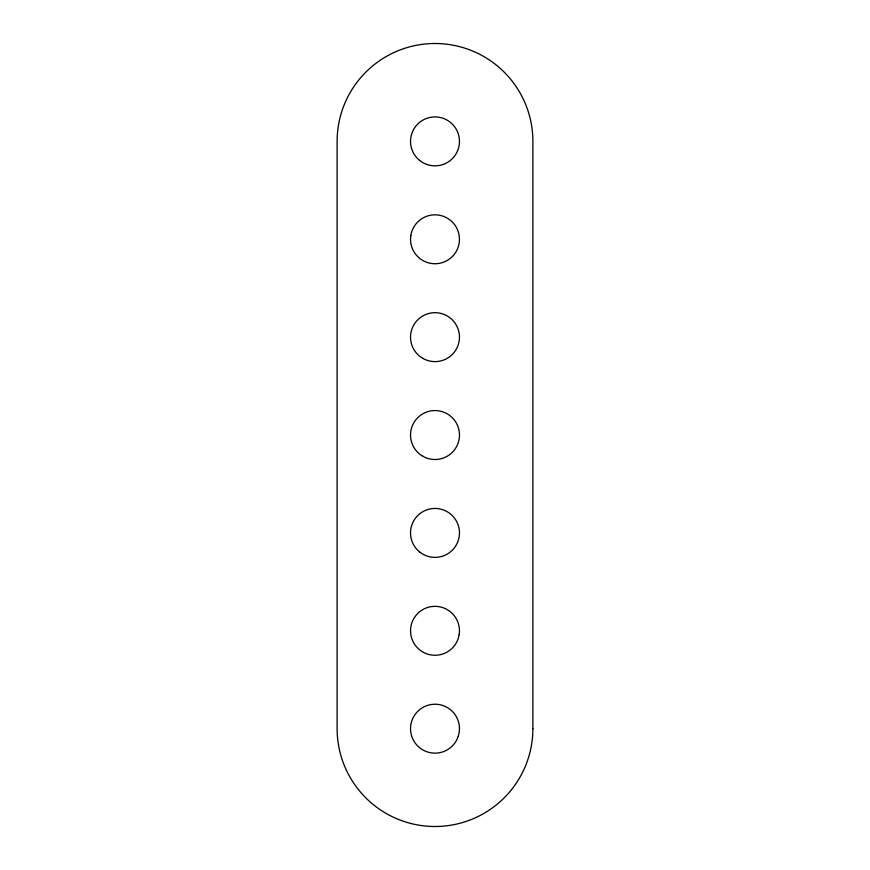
<?xml version="1.0" encoding="UTF-8"?>
<svg xmlns="http://www.w3.org/2000/svg" width="870" height="870" viewBox="0 0 870 870"><rect width="100%" height="100%" fill="white"/><g stroke="black" fill="none" stroke-linecap="round" stroke-linejoin="round"><path stroke-width="1.3" d="M410.836 235.444L410.531 239.272A24.469 24.469 0 0 0 435 263.74A24.469 24.469 0 0 0 459.469 239.272L459.164 235.444A24.469 24.469 0 0 0 410.836 235.444M459.164 634.632L458.272 638.362A24.469 24.469 0 0 1 410.836 634.632L410.531 630.804A24.469 24.469 0 0 1 431.172 606.629L435 606.336A24.469 24.469 0 0 1 459.164 634.632M458.272 736.248L456.804 739.794A24.469 24.469 0 0 1 435 753.159L431.172 752.854A24.469 24.469 0 0 1 413.196 717.576L415.207 714.303A24.469 24.469 0 0 1 431.172 704.515L435 704.211A24.469 24.469 0 0 1 458.272 736.248M532.886 728.614L532.886 141.386A97.886 97.886 0 0 0 435 43.5A97.886 97.886 0 0 0 337.114 141.386L337.114 728.614A97.886 97.886 0 0 0 435 826.5A97.886 97.886 0 0 0 532.886 728.614M419.601 160.406A24.469 24.469 0 0 0 459.164 145.214A24.469 24.469 0 0 0 426.235 118.537A24.469 24.469 0 0 0 419.601 160.406M422.766 456.228A24.469 24.469 0 0 0 459.469 435.033A24.469 24.469 0 0 0 422.766 413.837A24.469 24.469 0 0 0 422.766 456.228M419.601 551.939A24.469 24.469 0 0 0 459.164 536.746A24.469 24.469 0 0 0 426.235 510.07A24.469 24.469 0 0 0 419.601 551.939M422.766 358.342A24.469 24.469 0 0 0 459.469 337.147A24.469 24.469 0 0 0 422.766 315.962A24.469 24.469 0 0 0 422.766 358.342"/></g></svg>
